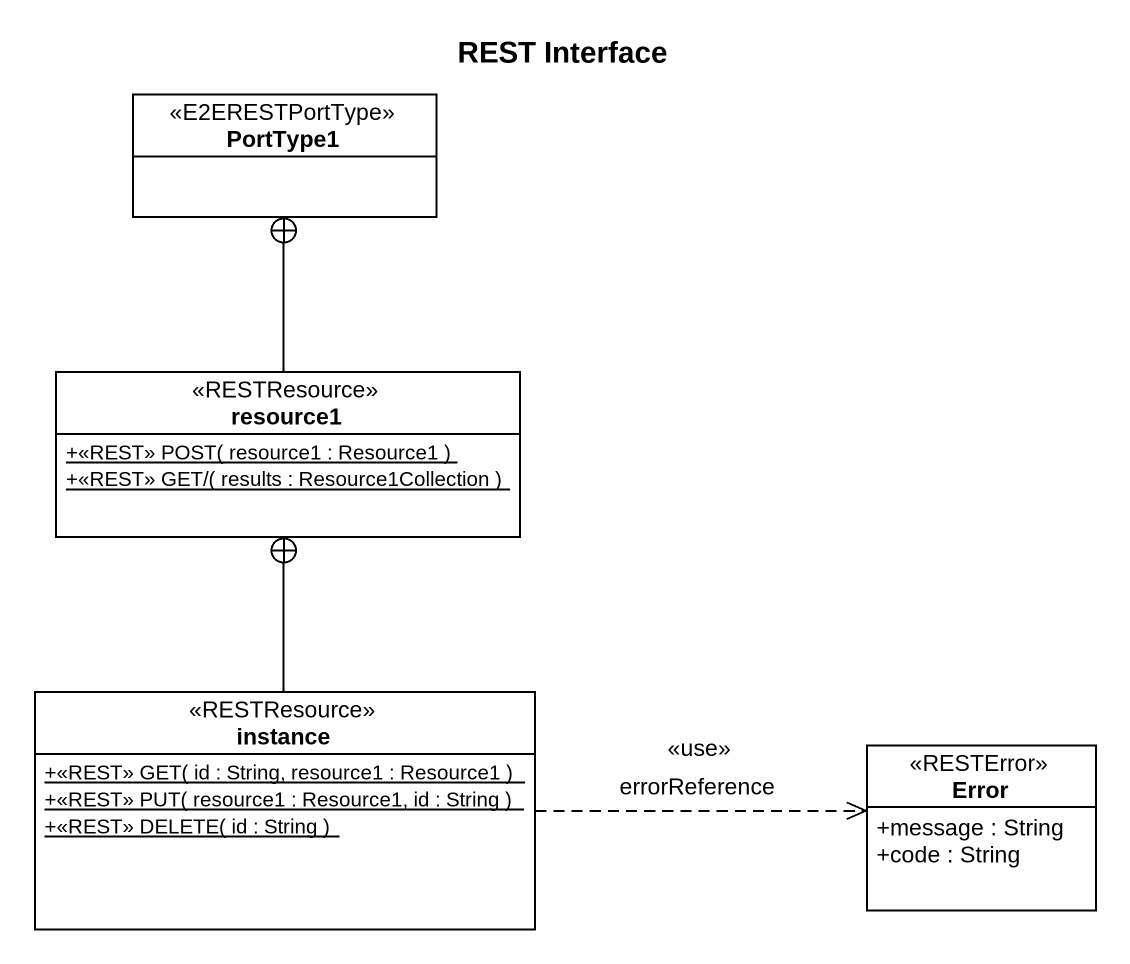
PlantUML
@startuml
title REST Interface
hide circle
hide empty members
skinparam classAttributeIconSize 0
class PortType1 <<E2ERESTPortType>>
class resource1 <<RESTResource>> {
  {static} +<<REST>> POST( resource1 : Resource1 )
  {static} +<<REST>> GET/( results : Resource1Collection )
}
class instance <<RESTResource>> {
  {static} +<<REST>> GET( id : String, resource1 : Resource1 )
  {static} +<<REST>> PUT( resource1 : Resource1, id : String )
  {static} +<<REST>> DELETE( id : String )
}
class Error <<RESTError>> {
  +message : String
  +code : String
}
resource1 -up-+ PortType1
instance -up-+ resource1
instance .right.> Error : <<use>>\nerrorReference
@enduml
